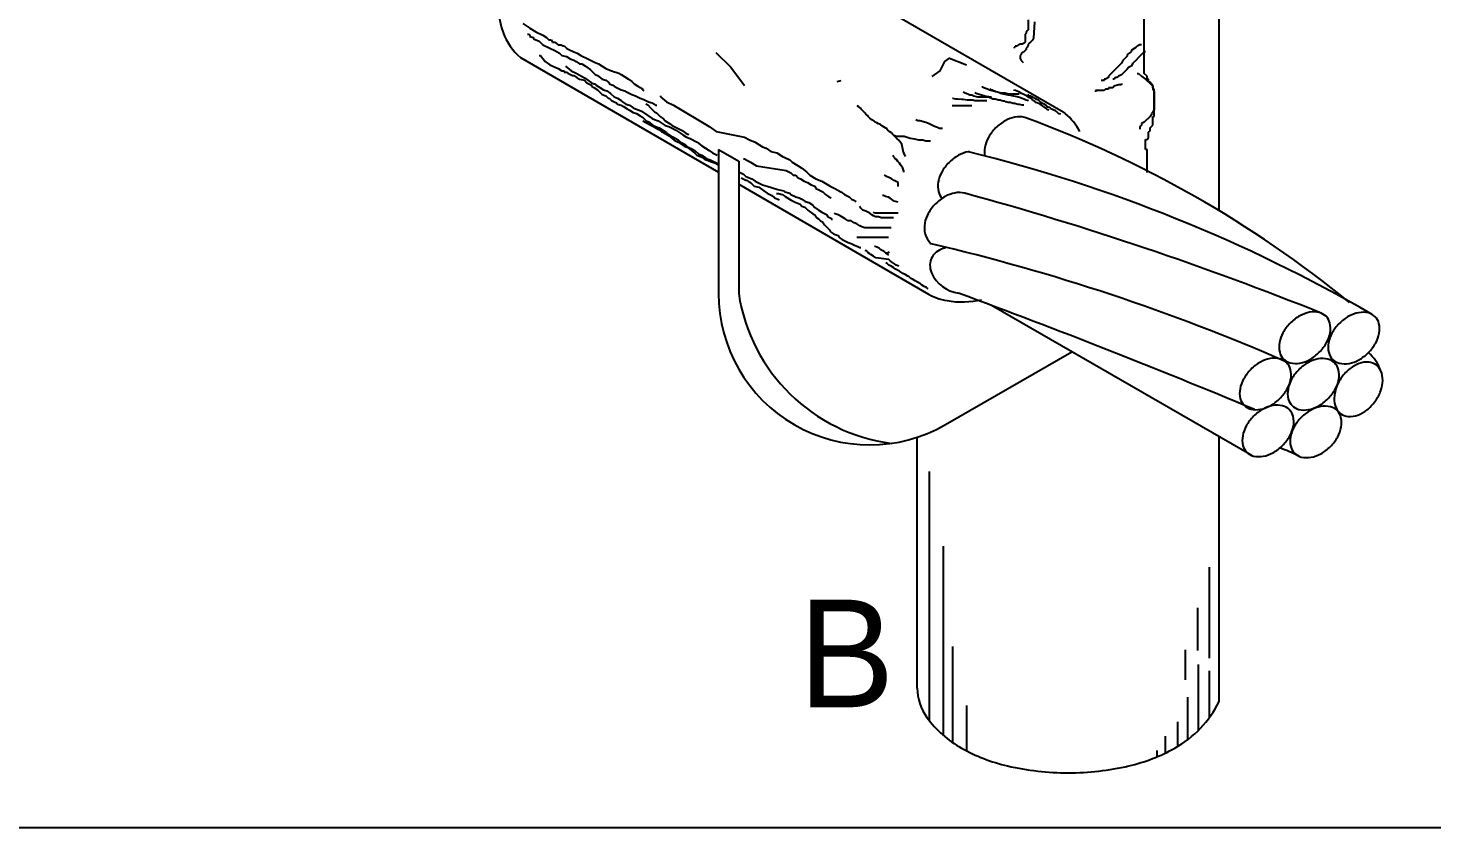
# Model space of a CAD drawing. Extents: x -1836 to 8857, y -4220 to 3051.
# Drawn here: x 7494.3 to 7619.6, y 1822.7 to 1894 of the extents above; entities that cross this region are included whole.
import ezdxf

# ---------------------------------------------------------------- set-up
doc = ezdxf.new("R2010")
doc.units = 0
doc.header["$MEASUREMENT"] = 0
doc.layers.add('15', color=1, linetype='CONTINUOUS')
doc.layers.add('25', color=2, linetype='CONTINUOUS')
doc.styles.add('60', font='ACENT.SHX', dxfattribs={"height": 8})

msp = doc.modelspace()

# ---------------------------------------------------------------- linework, layer by layer
at = {"layer": '15'}
for p, q in [((7600.61, 1877.72), (7600.59, 1929.8)), ((7593.93, 1889.97), (7593.93, 1899.96)), ((7569.17, 1896.67), (7586.69, 1886.53)), ((7583.57, 1894.76), (7583.57, 1893.85)), ((7584.12, 1894.58), (7584.03, 1893.12)), ((7583.39, 1893.57), (7583.3, 1893.48)), ((7583.3, 1893.48), (7583.3, 1892.75)), ((7583.48, 1893.76), (7583.39, 1893.66)), ((7583.39, 1893.66), (7583.39, 1893.57)), ((7583.57, 1893.85), (7583.48, 1893.76)), ((7582.3, 1892.3), (7582.3, 1892.21)), ((7582.39, 1892.3), (7582.3, 1892.3)), ((7582.39, 1892.39), (7582.39, 1892.3)), ((7582.57, 1892.39), (7582.39, 1892.39)), ((7582.66, 1892.48), (7582.57, 1892.39)), ((7582.84, 1892.57), (7582.66, 1892.48)), ((7583.03, 1892.57), (7582.84, 1892.57)), ((7583.21, 1892.66), (7583.03, 1892.57)), ((7583.3, 1892.02), (7583.12, 1891.84)), ((7583.3, 1892.75), (7583.21, 1892.66)), ((7583.39, 1892.11), (7583.3, 1892.02)), ((7583.48, 1892.3), (7583.39, 1892.21)), ((7583.39, 1892.21), (7583.39, 1892.11)), ((7583.57, 1892.48), (7583.48, 1892.3)), ((7583.66, 1892.66), (7583.57, 1892.57)), ((7583.57, 1892.57), (7583.57, 1892.48)), ((7583.76, 1892.75), (7583.66, 1892.66)), ((7583.94, 1892.93), (7583.76, 1892.75)), ((7584.03, 1893.12), (7583.94, 1892.93)), ((7593.16, 1892.28), (7592.77, 1892.02)), ((7592.77, 1892.02), (7592.77, 1891.89)), ((7593.28, 1892.41), (7593.16, 1892.28)), ((7593.54, 1892.53), (7593.28, 1892.41)), ((7593.67, 1892.53), (7593.54, 1892.53)), ((7538.25, 1891.4), (7555.93, 1881.15)), ((7582.93, 1891.66), (7582.84, 1891.57)), ((7582.84, 1891.57), (7582.84, 1891.29)), ((7582.84, 1891.29), (7582.93, 1891.11)), ((7583.03, 1891.84), (7582.93, 1891.75)), ((7582.93, 1891.75), (7582.93, 1891.66)), ((7582.93, 1891.11), (7583.03, 1891.02)), ((7583.12, 1891.84), (7583.03, 1891.84)), ((7583.03, 1891.02), (7583.12, 1890.93)), ((7591.75, 1890.74), (7591.62, 1890.61)), ((7591.88, 1890.87), (7591.75, 1890.74)), ((7592, 1891.13), (7591.88, 1890.87)), ((7592.13, 1891.25), (7592, 1891.13)), ((7592.39, 1891.51), (7592.13, 1891.25)), ((7592.77, 1891.89), (7592.39, 1891.64)), ((7592.39, 1891.64), (7592.39, 1891.51)), ((7592.9, 1890.87), (7592.77, 1890.61)), ((7593.16, 1891.13), (7592.9, 1890.87)), ((7593.41, 1891.38), (7593.16, 1891.13)), ((7593.67, 1891.64), (7593.41, 1891.38)), ((7593.93, 1891.89), (7593.67, 1891.64)), ((7594.05, 1891.89), (7593.93, 1891.89)), ((7590.34, 1889.46), (7590.34, 1889.33)), ((7590.47, 1889.46), (7590.34, 1889.46)), ((7590.72, 1889.59), (7590.47, 1889.46)), ((7590.85, 1889.84), (7590.72, 1889.72)), ((7590.72, 1889.72), (7590.72, 1889.59)), ((7591.11, 1890.1), (7590.85, 1889.84)), ((7591.62, 1890.61), (7591.11, 1890.1)), ((7591.23, 1889.46), (7591.11, 1889.46)), ((7591.36, 1889.59), (7591.23, 1889.46)), ((7591.49, 1889.59), (7591.36, 1889.59)), ((7591.62, 1889.72), (7591.49, 1889.59)), ((7591.88, 1889.84), (7591.62, 1889.72)), ((7592.39, 1890.36), (7591.88, 1889.84)), ((7592.52, 1890.49), (7592.39, 1890.36)), ((7592.77, 1890.61), (7592.52, 1890.49)), ((7593.28, 1889.97), (7593.41, 1889.97)), ((7593.41, 1889.97), (7593.67, 1889.72)), ((7593.67, 1889.72), (7594.05, 1889.46)), ((7594.18, 1889.72), (7593.93, 1889.97)), ((7594.05, 1889.46), (7594.44, 1889.08)), ((7594.18, 1889.46), (7594.18, 1889.72)), ((7594.31, 1889.46), (7594.18, 1889.46)), ((7594.31, 1889.2), (7594.31, 1889.46)), ((7589.57, 1888.44), (7589.57, 1888.31)), ((7590.34, 1888.44), (7589.57, 1888.44)), ((7590.34, 1889.33), (7590.08, 1889.33)), ((7590.47, 1888.56), (7590.34, 1888.44)), ((7590.72, 1888.56), (7590.47, 1888.56)), ((7590.72, 1888.69), (7590.72, 1888.56)), ((7591.11, 1888.69), (7590.72, 1888.69)), ((7591.23, 1888.82), (7591.11, 1888.69)), ((7591.62, 1888.95), (7591.23, 1888.82)), ((7591.88, 1888.95), (7591.62, 1888.95)), ((7591.88, 1889.08), (7591.88, 1888.95)), ((7594.44, 1889.2), (7594.31, 1889.2)), ((7594.57, 1889.08), (7594.44, 1889.2)), ((7594.44, 1889.08), (7594.57, 1888.95)), ((7594.57, 1888.95), (7594.57, 1889.08)), ((7594.57, 1888.95), (7594.69, 1888.82)), ((7594.69, 1888.95), (7594.57, 1888.95)), ((7594.69, 1888.69), (7594.69, 1888.95)), ((7594.69, 1888.82), (7594.69, 1888.56)), ((7594.82, 1888.56), (7594.69, 1888.69)), ((7594.69, 1888.56), (7594.82, 1888.31)), ((7594.82, 1886.13), (7594.82, 1888.56)), ((7594.82, 1888.31), (7594.82, 1886.77)), ((7594.44, 1886.13), (7593.93, 1885.62)), ((7594.57, 1886.26), (7594.44, 1886.13)), ((7594.69, 1886.51), (7594.57, 1886.39)), ((7594.57, 1886.39), (7594.57, 1886.26)), ((7594.82, 1886.77), (7594.69, 1886.51)), ((7594.69, 1886.13), (7594.82, 1886.13)), ((7594.69, 1885.36), (7594.69, 1886.13)), ((7593.67, 1885.36), (7593.54, 1885.23)), ((7593.54, 1885.23), (7593.54, 1884.98)), ((7593.93, 1885.62), (7593.67, 1885.49)), ((7593.67, 1885.49), (7593.67, 1885.36)), ((7594.31, 1884.72), (7594.44, 1884.85)), ((7594.31, 1884.21), (7594.31, 1884.72)), ((7594.44, 1885.11), (7594.57, 1885.23)), ((7594.44, 1884.85), (7594.44, 1885.11)), ((7594.57, 1885.23), (7594.69, 1885.36)), ((7555.93, 1883.18), (7557.73, 1882.14)), ((7555.93, 1883.18), (7555.93, 1870.33)), ((7594.05, 1884.08), (7594.18, 1884.08)), ((7594.05, 1883.18), (7594.05, 1884.08)), ((7594.18, 1883.18), (7594.05, 1883.18)), ((7594.18, 1884.08), (7594.31, 1884.21)), ((7594.18, 1881.13), (7594.18, 1883.18)), ((7557.73, 1882.14), (7557.73, 1870.33)), ((7557.73, 1880.1), (7574.67, 1870.28)), ((7603.53, 1855.88), (7580.29, 1869.27)), ((7576.18, 1858.64), (7587.45, 1865.14)), ((7573.67, 1835.14), (7573.67, 1857.51)), ((7600.61, 1833.94), (7600.61, 1857.56))]:
    msp.add_line(p, q, dxfattribs=at)
at = {"layer": '15', "color": 1}
for p, q in [((7538.45, 1894.43), (7539.08, 1894.01)), ((7538.87, 1893.48), (7538.98, 1893.48)), ((7538.98, 1893.48), (7539.08, 1893.37)), ((7539.08, 1894.01), (7539.61, 1893.69)), ((7539.08, 1893.37), (7539.08, 1893.27)), ((7539.08, 1893.27), (7539.4, 1893.16)), ((7539.61, 1893.69), (7540.25, 1893.37)), ((7540.25, 1893.37), (7540.57, 1893.16)), ((7539.4, 1893.16), (7539.4, 1893.06)), ((7539.4, 1893.06), (7539.93, 1892.84)), ((7539.93, 1892.84), (7540.25, 1892.53)), ((7540.25, 1892.53), (7540.88, 1892.21)), ((7540.57, 1893.16), (7540.78, 1892.95)), ((7540.78, 1892.95), (7540.99, 1892.95)), ((7540.88, 1892.21), (7541.31, 1892)), ((7540.99, 1892.95), (7541.1, 1892.74)), ((7541.1, 1892.74), (7541.31, 1892.74)), ((7541.31, 1892.74), (7541.62, 1892.53)), ((7541.31, 1892), (7541.73, 1891.78)), ((7541.62, 1892.53), (7541.84, 1892.53)), ((7541.84, 1892.53), (7542.05, 1892.42)), ((7542.05, 1892.42), (7542.15, 1892.42)), ((7542.15, 1892.42), (7542.37, 1892.21)), ((7542.37, 1892.21), (7542.58, 1892.1)), ((7542.58, 1892.1), (7543, 1891.89)), ((7539.93, 1891.57), (7540.04, 1891.57)), ((7540.04, 1891.57), (7540.46, 1891.04)), ((7540.46, 1891.04), (7540.88, 1890.73)), ((7540.88, 1890.73), (7541.62, 1890.41)), ((7541.73, 1891.78), (7541.94, 1891.57)), ((7541.94, 1891.57), (7542.37, 1891.47)), ((7542.37, 1891.47), (7542.68, 1891.26)), ((7542.68, 1891.26), (7543, 1891.15)), ((7543, 1891.89), (7543.32, 1891.78)), ((7543, 1891.15), (7543.21, 1891.04)), ((7543.21, 1891.04), (7543.53, 1890.83)), ((7543.32, 1891.78), (7543.64, 1891.57)), ((7543.53, 1890.83), (7543.74, 1890.83)), ((7543.64, 1891.57), (7544.27, 1891.26)), ((7543.74, 1890.83), (7544.06, 1890.62)), ((7544.27, 1891.26), (7544.49, 1891.15)), ((7544.49, 1891.15), (7544.91, 1890.94)), ((7544.91, 1890.94), (7545.23, 1890.83)), ((7545.23, 1890.83), (7545.86, 1890.41)), ((7541.62, 1890.41), (7541.94, 1890.2)), ((7541.94, 1890.2), (7542.15, 1890.2)), ((7542.15, 1890.2), (7542.15, 1890.09)), ((7542.15, 1890.09), (7542.37, 1890.09)), ((7542.26, 1890.62), (7542.79, 1890.2)), ((7542.37, 1890.09), (7542.47, 1889.98)), ((7542.47, 1889.98), (7542.9, 1889.77)), ((7542.79, 1890.2), (7543.21, 1889.98)), ((7542.9, 1889.77), (7543, 1889.77)), ((7543, 1889.77), (7543.32, 1889.56)), ((7543.21, 1889.98), (7543.96, 1889.56)), ((7543.32, 1889.56), (7543.53, 1889.45)), ((7543.53, 1889.45), (7543.96, 1889.35)), ((7543.96, 1889.56), (7544.27, 1889.35)), ((7544.06, 1890.62), (7544.17, 1890.51)), ((7544.17, 1890.51), (7544.49, 1890.3)), ((7544.49, 1890.3), (7544.59, 1890.2)), ((7544.59, 1890.2), (7544.91, 1889.88)), ((7544.91, 1889.88), (7545.12, 1889.77)), ((7545.12, 1889.77), (7545.55, 1889.45)), ((7545.55, 1889.45), (7545.86, 1889.35)), ((7545.86, 1890.41), (7546.39, 1890.2)), ((7546.39, 1890.2), (7547.03, 1889.98)), ((7547.03, 1889.98), (7547.24, 1889.88)), ((7547.24, 1889.88), (7547.56, 1889.67)), ((7547.56, 1889.67), (7547.88, 1889.45)), ((7547.88, 1889.45), (7548.19, 1889.24)), ((7543.96, 1889.35), (7544.17, 1889.14)), ((7544.17, 1889.14), (7544.59, 1888.93)), ((7544.27, 1889.35), (7544.59, 1889.14)), ((7544.59, 1889.14), (7544.8, 1889.03)), ((7544.59, 1888.93), (7544.59, 1888.82)), ((7544.59, 1888.82), (7544.8, 1888.71)), ((7544.8, 1889.03), (7544.91, 1889.03)), ((7544.8, 1888.71), (7545.12, 1888.5)), ((7544.91, 1889.03), (7545.02, 1888.93)), ((7545.02, 1888.93), (7545.33, 1888.71)), ((7545.12, 1888.5), (7545.23, 1888.4)), ((7545.23, 1888.4), (7545.55, 1888.08)), ((7545.33, 1888.71), (7545.65, 1888.5)), ((7545.65, 1888.5), (7545.97, 1888.4)), ((7545.86, 1889.35), (7546.18, 1889.14)), ((7545.97, 1888.4), (7546.29, 1888.18)), ((7546.18, 1889.14), (7546.18, 1889.03)), ((7546.18, 1889.03), (7546.5, 1888.93)), ((7546.29, 1888.18), (7546.6, 1887.87)), ((7546.5, 1888.93), (7546.6, 1888.82)), ((7546.6, 1888.82), (7546.82, 1888.71)), ((7546.82, 1888.71), (7547.24, 1888.5)), ((7547.24, 1888.5), (7547.56, 1888.4)), ((7547.56, 1888.4), (7547.77, 1888.29)), ((7547.77, 1888.29), (7548.19, 1888.08)), ((7548.19, 1889.24), (7548.41, 1889.03)), ((7548.41, 1889.03), (7548.72, 1888.82)), ((7548.72, 1888.82), (7548.94, 1888.71)), ((7548.94, 1888.71), (7549.04, 1888.61)), ((7549.04, 1888.61), (7549.15, 1888.61)), ((7549.15, 1888.61), (7549.15, 1888.5)), ((7549.15, 1888.5), (7549.25, 1888.4)), ((7566.53, 1889.26), (7566.88, 1889.34)), ((7577.93, 1888.2), (7577.75, 1888.29)), ((7578.19, 1888.12), (7577.93, 1888.2)), ((7578.91, 1888.18), (7578.81, 1888.23)), ((7579.5, 1888.73), (7579.42, 1888.73)), ((7579.68, 1888.64), (7579.5, 1888.73)), ((7579.94, 1888.56), (7579.68, 1888.64)), ((7580.12, 1888.47), (7579.94, 1888.56)), ((7580.47, 1888.38), (7580.12, 1888.47)), ((7580.22, 1888.53), (7580.17, 1888.58)), ((7580.32, 1888.48), (7580.22, 1888.53)), ((7580.42, 1888.48), (7580.32, 1888.48)), ((7580.52, 1888.38), (7580.42, 1888.48)), ((7580.82, 1888.29), (7580.47, 1888.38)), ((7580.62, 1888.38), (7580.52, 1888.38)), ((7580.72, 1888.33), (7580.62, 1888.38)), ((7580.82, 1888.28), (7580.72, 1888.33)), ((7581.08, 1888.2), (7580.82, 1888.29)), ((7581.02, 1888.23), (7580.82, 1888.28)), ((7581.12, 1888.18), (7581.02, 1888.23)), ((7581.52, 1888.2), (7581.08, 1888.2)), ((7581.78, 1888.12), (7581.52, 1888.2)), ((7582.43, 1888.43), (7582.27, 1888.48)), ((7582.58, 1888.38), (7582.43, 1888.43)), ((7582.73, 1888.33), (7582.58, 1888.38)), ((7582.98, 1888.18), (7582.73, 1888.33)), ((7545.55, 1888.08), (7545.86, 1887.97)), ((7545.86, 1887.97), (7546.08, 1887.76)), ((7546.08, 1887.76), (7546.18, 1887.76)), ((7546.18, 1887.76), (7546.39, 1887.55)), ((7546.39, 1887.55), (7546.6, 1887.44)), ((7546.6, 1887.87), (7546.92, 1887.76)), ((7546.6, 1887.44), (7546.82, 1887.34)), ((7546.82, 1887.34), (7546.92, 1887.23)), ((7546.92, 1887.76), (7547.24, 1887.55)), ((7546.92, 1887.23), (7547.24, 1887.13)), ((7547.24, 1887.55), (7547.35, 1887.44)), ((7547.24, 1887.13), (7547.45, 1887.02)), ((7547.35, 1887.44), (7547.66, 1887.23)), ((7547.45, 1887.02), (7547.77, 1886.81)), ((7547.66, 1887.23), (7547.98, 1887.13)), ((7547.98, 1887.13), (7548.3, 1886.91)), ((7548.19, 1888.08), (7548.51, 1887.97)), ((7548.51, 1887.97), (7548.94, 1887.76)), ((7548.94, 1887.76), (7549.25, 1887.65)), ((7549.25, 1887.65), (7549.68, 1887.44)), ((7549.43, 1887.24), (7549.61, 1887.15)), ((7549.61, 1887.15), (7549.87, 1886.89)), ((7549.68, 1887.44), (7550, 1887.34)), ((7550, 1887.34), (7550.21, 1887.23)), ((7550.21, 1887.23), (7550.31, 1887.13)), ((7550.31, 1887.13), (7550.42, 1887.13)), ((7550.74, 1887.97), (7550.74, 1887.87)), ((7550.74, 1887.87), (7551.27, 1887.44)), ((7551.27, 1887.44), (7551.9, 1887.13)), ((7551.9, 1887.13), (7555.08, 1885.22)), ((7568.46, 1886.98), (7568.31, 1887.08)), ((7568.61, 1886.88), (7568.46, 1886.98)), ((7578.54, 1887.07), (7576.79, 1887.07)), ((7576.85, 1887.73), (7576.8, 1887.73)), ((7577.1, 1887.68), (7576.85, 1887.73)), ((7577.3, 1887.68), (7577.1, 1887.68)), ((7577.6, 1887.63), (7577.3, 1887.68)), ((7577.75, 1887.63), (7577.6, 1887.63)), ((7578.11, 1887.58), (7577.75, 1887.63)), ((7578.61, 1887.58), (7578.11, 1887.58)), ((7578.36, 1888.03), (7578.19, 1888.12)), ((7578.54, 1888.03), (7578.36, 1888.03)), ((7578.72, 1887.94), (7578.54, 1888.03)), ((7578.81, 1887.53), (7578.61, 1887.58)), ((7579.07, 1887.85), (7578.72, 1887.94)), ((7579.86, 1887.53), (7578.81, 1887.53)), ((7579.11, 1888.13), (7578.91, 1888.18)), ((7580.29, 1887.85), (7579.07, 1887.85)), ((7579.41, 1888.03), (7579.11, 1888.13)), ((7579.71, 1887.93), (7579.41, 1888.03)), ((7580.01, 1887.88), (7579.71, 1887.93)), ((7580.17, 1887.78), (7580.01, 1887.88)), ((7580.42, 1887.68), (7580.17, 1887.78)), ((7580.62, 1887.68), (7580.42, 1887.68)), ((7580.92, 1887.58), (7580.62, 1887.68)), ((7581.07, 1887.58), (7580.92, 1887.58)), ((7581.22, 1887.53), (7581.07, 1887.58)), ((7581.32, 1888.13), (7581.12, 1888.18)), ((7581.32, 1887.48), (7581.22, 1887.53)), ((7581.52, 1888.08), (7581.32, 1888.13)), ((7581.47, 1887.48), (7581.32, 1887.48)), ((7581.57, 1887.43), (7581.47, 1887.48)), ((7581.77, 1888.03), (7581.52, 1888.08)), ((7581.77, 1887.38), (7581.57, 1887.43)), ((7581.92, 1888.03), (7581.77, 1888.03)), ((7581.97, 1887.38), (7581.77, 1887.38)), ((7582.75, 1888.12), (7581.78, 1888.12)), ((7582.12, 1887.98), (7581.92, 1888.03)), ((7582.22, 1887.28), (7581.97, 1887.38)), ((7582.27, 1887.93), (7582.12, 1887.98)), ((7582.38, 1887.28), (7582.22, 1887.28)), ((7582.58, 1887.88), (7582.27, 1887.93)), ((7582.63, 1887.18), (7582.38, 1887.28)), ((7582.88, 1887.78), (7582.58, 1887.88)), ((7582.78, 1887.18), (7582.63, 1887.18)), ((7583.03, 1887.13), (7582.78, 1887.18)), ((7583.18, 1887.68), (7582.88, 1887.78)), ((7583.18, 1888.08), (7582.98, 1888.18)), ((7583.18, 1887.13), (7583.03, 1887.13)), ((7583.48, 1887.93), (7583.18, 1888.08)), ((7583.38, 1887.58), (7583.18, 1887.68)), ((7583.58, 1887.53), (7583.38, 1887.58)), ((7583.63, 1887.83), (7583.48, 1887.93)), ((7583.63, 1887.98), (7583.53, 1888.08)), ((7583.78, 1887.93), (7583.63, 1887.98)), ((7583.83, 1887.73), (7583.63, 1887.83)), ((7583.88, 1887.88), (7583.78, 1887.93)), ((7583.93, 1887.63), (7583.83, 1887.73)), ((7584.03, 1887.78), (7583.88, 1887.88)), ((7584.13, 1887.48), (7583.93, 1887.63)), ((7584.18, 1887.73), (7584.03, 1887.78)), ((7584.23, 1887.38), (7584.13, 1887.48)), ((7584.33, 1887.63), (7584.18, 1887.73)), ((7584.38, 1887.33), (7584.23, 1887.38)), ((7584.48, 1887.58), (7584.33, 1887.63)), ((7584.64, 1887.23), (7584.38, 1887.33)), ((7584.69, 1887.38), (7584.48, 1887.58)), ((7584.84, 1887.08), (7584.64, 1887.23)), ((7584.84, 1887.28), (7584.69, 1887.38)), ((7584.99, 1887.23), (7584.84, 1887.28)), ((7585.14, 1886.88), (7584.84, 1887.08)), ((7585.14, 1887.13), (7584.99, 1887.23)), ((7585.24, 1887.03), (7585.14, 1887.13)), ((7585.39, 1886.93), (7585.24, 1887.03)), ((7547.77, 1886.81), (7547.98, 1886.7)), ((7547.98, 1886.7), (7548.3, 1886.49)), ((7548.3, 1886.91), (7548.51, 1886.81)), ((7548.3, 1886.49), (7548.62, 1886.38)), ((7548.51, 1886.81), (7548.83, 1886.7)), ((7548.62, 1886.38), (7548.94, 1886.17)), ((7548.83, 1886.7), (7549.04, 1886.6)), ((7548.94, 1886.17), (7549.15, 1886.07)), ((7549.04, 1886.6), (7550, 1885.96)), ((7549.15, 1886.07), (7549.47, 1885.75)), ((7549.17, 1885.75), (7549.78, 1885.4)), ((7549.47, 1885.75), (7549.68, 1885.64)), ((7549.87, 1886.89), (7550.22, 1886.54)), ((7550, 1885.96), (7550.21, 1885.85)), ((7550.21, 1885.85), (7550.53, 1885.75)), ((7550.22, 1886.54), (7550.4, 1886.45)), ((7550.4, 1886.45), (7550.57, 1886.28)), ((7550.53, 1885.75), (7551.16, 1885.32)), ((7550.57, 1886.28), (7550.75, 1886.1)), ((7550.75, 1886.1), (7551.01, 1885.93)), ((7551.01, 1885.93), (7551.18, 1885.75)), ((7551.18, 1885.75), (7551.54, 1885.49)), ((7568.66, 1886.78), (7568.61, 1886.88)), ((7568.81, 1886.63), (7568.66, 1886.78)), ((7569.01, 1886.42), (7568.81, 1886.63)), ((7569.07, 1886.32), (7569.01, 1886.42)), ((7569.22, 1886.22), (7569.07, 1886.32)), ((7569.27, 1886.12), (7569.22, 1886.22)), ((7569.42, 1885.97), (7569.27, 1886.12)), ((7569.62, 1885.82), (7569.42, 1885.97)), ((7569.82, 1885.72), (7569.62, 1885.82)), ((7569.92, 1885.62), (7569.82, 1885.72)), ((7573.72, 1885.75), (7573.54, 1885.84)), ((7573.89, 1885.75), (7573.72, 1885.75)), ((7574.42, 1885.58), (7573.89, 1885.75)), ((7585.29, 1886.73), (7585.14, 1886.88)), ((7585.44, 1886.68), (7585.29, 1886.73)), ((7585.49, 1886.93), (7585.39, 1886.93)), ((7585.59, 1886.83), (7585.49, 1886.93)), ((7585.69, 1886.78), (7585.59, 1886.83)), ((7585.79, 1886.73), (7585.69, 1886.78)), ((7585.99, 1886.63), (7585.79, 1886.73)), ((7586.09, 1886.58), (7585.99, 1886.63)), ((7586.24, 1886.42), (7586.09, 1886.58)), ((7586.34, 1886.37), (7586.24, 1886.42)), ((7586.49, 1886.32), (7586.34, 1886.37)), ((7549.68, 1885.64), (7550.1, 1885.32)), ((7549.78, 1885.4), (7550.13, 1885.22)), ((7550.1, 1885.32), (7550.31, 1885.22)), ((7550.13, 1885.22), (7550.57, 1884.96)), ((7550.31, 1885.22), (7550.63, 1885.11)), ((7550.57, 1884.96), (7550.83, 1884.79)), ((7550.63, 1885.11), (7551.27, 1884.69)), ((7550.83, 1884.79), (7551.18, 1884.61)), ((7551.16, 1885.32), (7551.48, 1885.22)), ((7551.18, 1884.61), (7551.45, 1884.44)), ((7551.27, 1884.69), (7551.37, 1884.58)), ((7551.37, 1884.58), (7551.69, 1884.37)), ((7551.45, 1884.44), (7551.8, 1884.17)), ((7551.48, 1885.22), (7551.9, 1885.01)), ((7551.54, 1885.49), (7551.8, 1885.31)), ((7551.8, 1885.31), (7552.32, 1885.05)), ((7551.9, 1885.01), (7552.11, 1884.9)), ((7552.11, 1884.9), (7552.75, 1884.48)), ((7552.32, 1885.05), (7552.68, 1884.87)), ((7552.68, 1884.87), (7553.03, 1884.61)), ((7552.75, 1884.48), (7553.07, 1884.27)), ((7553.03, 1884.61), (7553.29, 1884.52)), ((7555.08, 1885.22), (7555.72, 1884.8)), ((7555.72, 1884.8), (7558.26, 1884.27)), ((7570.07, 1885.57), (7569.92, 1885.62)), ((7570.22, 1885.47), (7570.07, 1885.57)), ((7570.37, 1885.42), (7570.22, 1885.47)), ((7570.57, 1885.27), (7570.37, 1885.42)), ((7570.72, 1885.17), (7570.57, 1885.27)), ((7570.87, 1885.07), (7570.72, 1885.17)), ((7570.97, 1885.02), (7570.87, 1885.07)), ((7571.02, 1884.92), (7570.97, 1885.02)), ((7571.22, 1884.77), (7571.02, 1884.92)), ((7571.38, 1884.67), (7571.22, 1884.77)), ((7571.48, 1884.52), (7571.38, 1884.67)), ((7571.58, 1884.42), (7571.48, 1884.52)), ((7571.79, 1884.35), (7571.61, 1884.44)), ((7574.68, 1885.49), (7574.42, 1885.58)), ((7574.86, 1885.4), (7574.68, 1885.49)), ((7575.21, 1885.22), (7574.86, 1885.4)), ((7575.47, 1885.14), (7575.21, 1885.22)), ((7575.65, 1885.05), (7575.47, 1885.14)), ((7575.91, 1885.05), (7575.65, 1885.05)), ((7551.69, 1884.37), (7551.9, 1884.27)), ((7551.8, 1884.17), (7551.97, 1884)), ((7551.9, 1884.27), (7552.33, 1884.05)), ((7551.97, 1884), (7552.32, 1883.82)), ((7552.32, 1883.82), (7552.85, 1883.47)), ((7552.33, 1884.05), (7552.54, 1883.84)), ((7552.54, 1883.84), (7552.96, 1883.63)), ((7552.85, 1883.47), (7553.11, 1883.38)), ((7552.96, 1883.63), (7553.17, 1883.42)), ((7553.07, 1884.27), (7553.39, 1884.16)), ((7553.11, 1883.38), (7553.38, 1883.21)), ((7553.17, 1883.42), (7553.6, 1883.21)), ((7553.38, 1883.21), (7553.82, 1882.86)), ((7553.39, 1884.16), (7554.02, 1883.84)), ((7553.6, 1883.21), (7553.81, 1883.1)), ((7554.02, 1883.84), (7554.45, 1883.52)), ((7554.45, 1883.52), (7555.08, 1883.1)), ((7558.26, 1884.27), (7558.68, 1884.05)), ((7558.68, 1884.05), (7559.21, 1883.84)), ((7559.21, 1883.84), (7559.53, 1883.63)), ((7559.53, 1883.63), (7559.85, 1883.42)), ((7559.85, 1883.42), (7560.17, 1883.31)), ((7560.17, 1883.31), (7560.59, 1882.99)), ((7571.88, 1884.12), (7571.58, 1884.42)), ((7572.49, 1884.35), (7571.79, 1884.35)), ((7572.03, 1884.02), (7571.88, 1884.12)), ((7572.18, 1883.81), (7572.03, 1884.02)), ((7572.28, 1883.66), (7572.18, 1883.81)), ((7572.43, 1882.91), (7572.28, 1883.66)), ((7572.75, 1884.26), (7572.49, 1884.35)), ((7573.02, 1884.17), (7572.75, 1884.26)), ((7573.45, 1884.09), (7573.02, 1884.17)), ((7573.81, 1884), (7573.45, 1884.09)), ((7574.16, 1884), (7573.81, 1884)), ((7574.42, 1883.91), (7574.16, 1884)), ((7574.86, 1883.91), (7574.42, 1883.91)), ((7553.81, 1883.1), (7554.13, 1882.78)), ((7553.82, 1882.86), (7553.99, 1882.68)), ((7553.99, 1882.68), (7554.43, 1882.51)), ((7554.13, 1882.78), (7554.45, 1882.68)), ((7554.43, 1882.51), (7554.69, 1882.33)), ((7554.45, 1882.68), (7554.87, 1882.36)), ((7554.69, 1882.33), (7555.31, 1882.07)), ((7554.87, 1882.36), (7555.19, 1882.25)), ((7555.08, 1883.1), (7555.4, 1882.89)), ((7555.19, 1882.25), (7555.61, 1882.04)), ((7555.31, 1882.07), (7555.57, 1881.98)), ((7555.4, 1882.89), (7555.82, 1882.68)), ((7555.57, 1881.98), (7555.83, 1881.81)), ((7555.61, 1882.04), (7555.93, 1881.83)), ((7558.15, 1882.36), (7558.26, 1882.36)), ((7558.26, 1882.36), (7558.79, 1882.04)), ((7558.79, 1882.04), (7559.32, 1881.72)), ((7560.59, 1882.99), (7561.12, 1882.89)), ((7561.12, 1882.89), (7561.65, 1882.57)), ((7561.65, 1882.57), (7561.86, 1882.47)), ((7561.86, 1882.47), (7562.29, 1882.25)), ((7562.29, 1882.25), (7562.5, 1882.04)), ((7562.5, 1882.04), (7563.03, 1881.72)), ((7571.53, 1882.56), (7571.48, 1882.66)), ((7571.63, 1882.46), (7571.53, 1882.56)), ((7571.68, 1882.36), (7571.63, 1882.46)), ((7571.83, 1882.26), (7571.68, 1882.36)), ((7571.93, 1882.11), (7571.83, 1882.26)), ((7572.08, 1881.96), (7571.93, 1882.11)), ((7572.18, 1881.81), (7572.08, 1881.96)), ((7572.53, 1882.76), (7572.43, 1882.91)), ((7572.63, 1882.56), (7572.53, 1882.76)), ((7557.73, 1881.19), (7558.15, 1880.98)), ((7558.15, 1880.98), (7558.37, 1880.77)), ((7558.37, 1880.77), (7558.9, 1880.56)), ((7559.32, 1881.72), (7561.97, 1881.3)), ((7561.97, 1881.3), (7562.39, 1881.09)), ((7562.39, 1881.09), (7562.6, 1880.88)), ((7562.6, 1880.88), (7562.82, 1880.88)), ((7562.82, 1880.88), (7563.03, 1880.66)), ((7563.03, 1881.72), (7563.35, 1881.51)), ((7563.35, 1881.51), (7563.77, 1881.19)), ((7563.77, 1881.19), (7564.09, 1880.88)), ((7564.09, 1880.88), (7564.62, 1880.56)), ((7570.91, 1880.76), (7570.74, 1880.93)), ((7571.35, 1880.58), (7570.91, 1880.76)), ((7572.33, 1881.61), (7572.18, 1881.81)), ((7572.38, 1881.51), (7572.33, 1881.61)), ((7572.43, 1881.35), (7572.38, 1881.51)), ((7572.48, 1881.25), (7572.43, 1881.35)), ((7572.48, 1881.15), (7572.48, 1881.25)), ((7557.94, 1880.66), (7558.37, 1880.45)), ((7558.37, 1880.45), (7558.47, 1880.45)), ((7558.47, 1880.45), (7558.58, 1880.35)), ((7558.58, 1880.35), (7558.79, 1880.24)), ((7558.79, 1880.24), (7559.11, 1879.92)), ((7558.9, 1880.56), (7559.21, 1880.35)), ((7559.11, 1879.92), (7559.53, 1879.82)), ((7559.21, 1880.35), (7559.85, 1880.03)), ((7559.53, 1879.82), (7559.96, 1879.5)), ((7559.85, 1880.03), (7560.27, 1879.92)), ((7559.96, 1879.5), (7560.27, 1879.29)), ((7560.27, 1879.92), (7561.23, 1879.61)), ((7561.23, 1879.61), (7561.76, 1879.5)), ((7561.76, 1879.5), (7561.86, 1879.39)), ((7563.03, 1880.66), (7563.24, 1880.56)), ((7563.24, 1880.56), (7563.56, 1880.35)), ((7563.56, 1880.35), (7563.88, 1880.24)), ((7563.88, 1880.24), (7564.19, 1880.03)), ((7564.19, 1880.03), (7564.51, 1879.92)), ((7564.51, 1879.92), (7564.62, 1879.71)), ((7564.62, 1880.56), (7565.15, 1880.35)), ((7564.62, 1879.71), (7564.83, 1879.61)), ((7564.83, 1879.61), (7565.25, 1879.39)), ((7565.15, 1880.35), (7565.89, 1879.92)), ((7565.89, 1879.92), (7566.31, 1879.71)), ((7566.31, 1879.71), (7566.84, 1879.39)), ((7571.61, 1880.41), (7571.35, 1880.58)), ((7571.96, 1880.23), (7571.61, 1880.41)), ((7571.96, 1879.88), (7571.96, 1880.23)), ((7560.27, 1879.29), (7560.7, 1879.08)), ((7560.7, 1879.08), (7560.91, 1878.86)), ((7560.91, 1878.86), (7561.23, 1878.76)), ((7561.09, 1879.27), (7561.27, 1879.27)), ((7561.23, 1878.76), (7561.33, 1878.65)), ((7561.27, 1879.27), (7561.62, 1879.18)), ((7561.62, 1879.18), (7561.88, 1879)), ((7561.86, 1879.39), (7562.29, 1879.29)), ((7561.88, 1879), (7562.41, 1878.65)), ((7562.29, 1879.29), (7562.39, 1879.18)), ((7562.39, 1879.18), (7562.82, 1878.97)), ((7562.41, 1878.65), (7562.76, 1878.48)), ((7562.76, 1878.48), (7563.2, 1878.3)), ((7562.82, 1878.97), (7563.13, 1878.86)), ((7563.13, 1878.86), (7563.35, 1878.76)), ((7563.2, 1878.3), (7563.37, 1878.13)), ((7563.35, 1878.76), (7563.66, 1878.55)), ((7563.66, 1878.55), (7563.98, 1878.44)), ((7563.98, 1878.44), (7564.3, 1878.23)), ((7564.3, 1878.23), (7564.51, 1878.02)), ((7565.25, 1879.39), (7565.47, 1879.18)), ((7565.47, 1879.18), (7565.78, 1878.97)), ((7565.78, 1878.97), (7565.99, 1878.86)), ((7566.84, 1879.39), (7567.16, 1879.18)), ((7567.16, 1879.18), (7567.58, 1878.97)), ((7567.58, 1878.97), (7567.8, 1878.76)), ((7567.8, 1878.76), (7568.01, 1878.65)), ((7568.01, 1878.65), (7568.22, 1878.55)), ((7570.65, 1879.09), (7570.56, 1879.09)), ((7570.82, 1879), (7570.65, 1879.09)), ((7571.09, 1878.92), (7570.82, 1879)), ((7571.26, 1878.83), (7571.09, 1878.92)), ((7571.61, 1878.56), (7571.26, 1878.83)), ((7571.96, 1878.48), (7571.61, 1878.56)), ((7563.37, 1878.13), (7563.63, 1878.04)), ((7563.63, 1878.04), (7563.9, 1877.78)), ((7563.9, 1877.78), (7564.34, 1877.43)), ((7564.34, 1877.43), (7564.51, 1877.34)), ((7564.51, 1878.02), (7564.83, 1877.81)), ((7564.51, 1877.34), (7564.69, 1877.08)), ((7564.69, 1877.08), (7564.86, 1876.99)), ((7564.83, 1877.81), (7565.15, 1877.59)), ((7564.86, 1876.99), (7565.04, 1876.81)), ((7565.15, 1877.59), (7565.57, 1877.38)), ((7565.57, 1877.38), (7565.68, 1877.17)), ((7565.68, 1877.17), (7565.99, 1877.06)), ((7565.99, 1877.06), (7565.99, 1876.96)), ((7565.99, 1876.96), (7566.1, 1876.96)), ((7566.35, 1877.43), (7566.27, 1877.51)), ((7566.62, 1877.34), (7566.35, 1877.43)), ((7566.79, 1877.25), (7566.62, 1877.34)), ((7567.23, 1876.99), (7566.79, 1877.25)), ((7567.49, 1876.81), (7567.23, 1876.99)), ((7568.63, 1877.95), (7568.54, 1878.13)), ((7568.81, 1877.78), (7568.63, 1877.95)), ((7569.07, 1877.69), (7568.81, 1877.78)), ((7569.42, 1877.51), (7569.07, 1877.69)), ((7569.6, 1877.34), (7569.42, 1877.51)), ((7569.77, 1877.25), (7569.6, 1877.34)), ((7569.86, 1877.51), (7569.77, 1877.6)), ((7569.95, 1877.16), (7569.77, 1877.25)), ((7571.96, 1877.51), (7569.86, 1877.51)), ((7570.21, 1877.16), (7569.95, 1877.16)), ((7570.47, 1877.08), (7570.21, 1877.16)), ((7571.53, 1877.08), (7570.47, 1877.08)), ((7565.04, 1876.81), (7565.21, 1876.72)), ((7565.21, 1876.72), (7565.39, 1876.46)), ((7565.39, 1876.46), (7565.56, 1876.29)), ((7565.56, 1876.29), (7565.83, 1876.02)), ((7565.83, 1876.02), (7565.91, 1875.85)), ((7565.91, 1875.85), (7566.18, 1875.67)), ((7566.18, 1875.67), (7566.35, 1875.59)), ((7567.76, 1876.81), (7567.49, 1876.81)), ((7568.02, 1876.64), (7567.76, 1876.81)), ((7568.28, 1876.55), (7568.02, 1876.64)), ((7568.54, 1876.37), (7568.28, 1876.55)), ((7568.72, 1876.29), (7568.54, 1876.37)), ((7568.98, 1876.2), (7568.72, 1876.29)), ((7571.35, 1876.2), (7568.98, 1876.2)), ((7566.35, 1875.59), (7566.62, 1875.5)), ((7566.62, 1875.5), (7566.7, 1875.32)), ((7566.7, 1875.32), (7566.97, 1875.15)), ((7566.97, 1875.15), (7567.14, 1875.06)), ((7567.14, 1875.06), (7567.49, 1874.88)), ((7567.49, 1874.88), (7567.76, 1874.8)), ((7567.76, 1874.8), (7568.11, 1874.62)), ((7568.11, 1874.62), (7568.37, 1874.53)), ((7571.09, 1875.32), (7568.28, 1875.32)), ((7568.37, 1874.53), (7568.54, 1874.45)), ((7568.54, 1874.45), (7568.63, 1874.45)), ((7569.92, 1874.53), (7569.92, 1874.58)), ((7570.07, 1874.48), (7569.92, 1874.53)), ((7570.27, 1874.38), (7570.07, 1874.48)), ((7569.12, 1874.13), (7569.01, 1874.18)), ((7569.22, 1874.08), (7569.12, 1874.13)), ((7569.27, 1873.97), (7569.22, 1874.08)), ((7569.42, 1873.87), (7569.27, 1873.97)), ((7569.52, 1873.82), (7569.42, 1873.87)), ((7569.77, 1873.67), (7569.52, 1873.82)), ((7569.97, 1873.52), (7569.77, 1873.67)), ((7571.12, 1873.37), (7569.97, 1873.52)), ((7570.42, 1874.23), (7570.27, 1874.38)), ((7570.72, 1874.08), (7570.42, 1874.23)), ((7570.87, 1873.92), (7570.72, 1874.08)), ((7571, 1873.92), (7570.82, 1873.92)), ((7571.12, 1873.77), (7570.87, 1873.92)), ((7571.17, 1874.01), (7571, 1873.92)), ((7571.28, 1873.22), (7571.12, 1873.37)), ((7571.63, 1872.97), (7571.28, 1873.22)), ((7570.97, 1873.02), (7570.87, 1873.07)), ((7571.12, 1872.87), (7570.97, 1873.02)), ((7571.33, 1872.77), (7571.12, 1872.87)), ((7571.58, 1872.62), (7571.33, 1872.77)), ((7571.73, 1872.52), (7571.58, 1872.62)), ((7571.78, 1872.87), (7571.63, 1872.97)), ((7572.08, 1872.32), (7571.73, 1872.52)), ((7572.03, 1872.77), (7571.78, 1872.87)), ((7572.38, 1872.12), (7572.08, 1872.32)), ((7572.58, 1872.02), (7572.38, 1872.12)), ((7572.83, 1871.87), (7572.58, 1872.02)), ((7572.93, 1871.82), (7572.83, 1871.87)), ((7573.08, 1871.67), (7572.93, 1871.82)), ((7573.23, 1871.62), (7573.08, 1871.67)), ((7573.49, 1871.46), (7573.23, 1871.62)), ((7573.69, 1871.36), (7573.49, 1871.46)), ((7573.94, 1871.21), (7573.69, 1871.36)), ((7574.04, 1871.11), (7573.94, 1871.21)), ((7574.29, 1870.96), (7574.04, 1871.11)), ((7574.49, 1870.86), (7574.29, 1870.96)), ((7574.64, 1870.76), (7574.49, 1870.86)), ((7574.75, 1832.23), (7574.75, 1854.46)), ((7576.01, 1830.92), (7576.01, 1847.81)), ((7599.75, 1837.8), (7599.75, 1845.92)), ((7598.7, 1838.49), (7598.7, 1842.3)), ((7576.85, 1830.27), (7576.85, 1838.85)), ((7597.6, 1835.88), (7597.6, 1838.55)), ((7598.77, 1831.39), (7598.77, 1837.24)), ((7599.75, 1832.52), (7599.75, 1836.67)), ((7597.8, 1830.54), (7597.8, 1834.33)), ((7578.1, 1829.53), (7578.1, 1833.59)), ((7596.93, 1830.04), (7596.93, 1832.13)), ((7595.82, 1829.37), (7595.82, 1830.84)), ((7595.07, 1828.96), (7595.07, 1829.58))]:
    msp.add_line(p, q, dxfattribs=at)
at = {"layer": '15'}
for points in [[(7550.6, 1907.41, 0.092331), (7548.82, 1908.07, 0.106733), (7545.48, 1907.92, 0.08296), (7542.28, 1906.49, 0.071529), (7539.26, 1903.78, 0.071529), (7537.12, 1900.33, 0.08296), (7536.26, 1896.94, 0.106733), (7536.7, 1893.62, 0.132966), (7538.25, 1891.4, 0.132966)], [(7583.44, 1885.98, 0.038246), (7583.26, 1886.04, 0.107017), (7582.38, 1886.06, 0.08098), (7581.52, 1885.75, 0.068936), (7580.66, 1885.1, 0.068936), (7580.01, 1884.24, 0.08098), (7579.69, 1883.37, 0.091972), (7579.69, 1882.62, 0.13731)], [(7588.17, 1884.78, 0.099493), (7586.89, 1886.37, 0.01283), (7586.69, 1886.53, 0.106733)], [(7578.3, 1883, 0.00827), (7578.23, 1882.98, 0.08098), (7577.36, 1882.67, 0.068936), (7576.5, 1882.02, 0.068936), (7575.85, 1881.16, 0.08098), (7575.54, 1880.29, 0.107017), (7575.56, 1879.42, 0.135912), (7575.89, 1878.82, 0.13731)], [(7578.08, 1879.22, 0.038246), (7577.9, 1879.28, 0.107017), (7577.02, 1879.3, 0.08098), (7576.16, 1878.99, 0.068936), (7575.3, 1878.34, 0.068936), (7574.65, 1877.48, 0.08098), (7574.33, 1876.61, 0.246289), (7574.89, 1874.77, 0.13731)], [(7574.52, 1870.37, 0.093596), (7576.32, 1869.7, 0.09829), (7579.41, 1869.78, 0.08296)], [(7573.67, 1835.14, 0.16015), (7574.53, 1832.51, 0.106305), (7577.61, 1829.79, 0.070936), (7581.72, 1828.2, 0.057235), (7587.14, 1827.58, 0.057235), (7592.55, 1828.2, 0.070936), (7596.66, 1829.79, 0.149885), (7600.61, 1833.94, 0.16015)]]:
    msp.add_lwpolyline(points, format="xyb", dxfattribs=at)
at = {"layer": '15', "color": 1}
for points in [[(7555.7, 1891.84), (7557.02, 1890.52), (7558.24, 1888.89)], [(7575, 1889.7), (7575.71, 1890.21), (7576.12, 1891.02), (7576.53, 1891.33), (7578.05, 1890.72)]]:
    msp.add_lwpolyline(points, dxfattribs=at)
at = {"layer": '15'}
for points in [[(7606.35, 1864.49, 0.13731), (7606.95, 1864.16, 0.107017), (7607.82, 1864.13, 0.08098), (7608.69, 1864.45, 0.068936), (7609.55, 1865.1, 0.068936), (7610.2, 1865.96, 0.08098), (7610.51, 1866.82, 0.107017), (7610.49, 1867.7, 0.13731), (7610.15, 1868.3, 0.13731), (7609.55, 1868.63, 0.107017), (7608.68, 1868.66, 0.08098), (7607.81, 1868.34, 0.068936), (7606.95, 1867.69, 0.068936), (7606.3, 1866.83, 0.08098), (7605.99, 1865.97, 0.107017), (7606.01, 1865.09, 0.13731)], [(7610.73, 1864.46, 0.13731), (7611.33, 1864.12, 0.107017), (7612.2, 1864.1, 0.08098), (7613.07, 1864.41, 0.068936), (7613.93, 1865.06, 0.068936), (7614.58, 1865.92, 0.08098), (7614.89, 1866.79, 0.107017), (7614.87, 1867.66, 0.13731), (7614.53, 1868.26, 0.13731), (7613.93, 1868.6, 0.107017), (7613.06, 1868.62, 0.08098), (7612.19, 1868.31, 0.068936), (7611.33, 1867.66, 0.068936), (7610.68, 1866.8, 0.08098), (7610.37, 1865.94, 0.107017), (7610.39, 1865.06, 0.13731)], [(7602.83, 1860.37, 0.13731), (7603.43, 1860.03, 0.107017), (7604.31, 1860.01, 0.08098), (7605.17, 1860.32, 0.068936), (7606.03, 1860.97, 0.068936), (7606.68, 1861.83, 0.08098), (7607, 1862.7, 0.107017), (7606.97, 1863.57, 0.13731), (7606.64, 1864.17, 0.13731), (7606.04, 1864.51, 0.107017), (7605.16, 1864.53, 0.08098), (7604.3, 1864.22, 0.068936), (7603.44, 1863.57, 0.068936), (7602.79, 1862.71, 0.08098), (7602.47, 1861.84, 0.107017), (7602.49, 1860.97, 0.13731)], [(7607.12, 1860.34, 0.13731), (7607.71, 1860, 0.107017), (7608.59, 1859.98, 0.08098), (7609.45, 1860.29, 0.068936), (7610.31, 1860.94, 0.068936), (7610.97, 1861.8, 0.08098), (7611.28, 1862.67, 0.107017), (7611.26, 1863.54, 0.13731), (7610.92, 1864.14, 0.13731), (7610.32, 1864.48, 0.107017), (7609.45, 1864.5, 0.08098), (7608.58, 1864.19, 0.068936), (7607.72, 1863.54, 0.068936), (7607.07, 1862.68, 0.08098), (7606.76, 1861.81, 0.107017), (7606.78, 1860.94, 0.13731)], [(7611.47, 1859.6, 0.13731), (7612.12, 1859.37, 0.107017), (7612.99, 1859.49, 0.08098), (7613.79, 1859.94, 0.068936), (7614.53, 1860.72, 0.068936), (7615.04, 1861.67, 0.08098), (7615.21, 1862.58, 0.107017), (7615.04, 1863.44, 0.13731), (7614.61, 1863.97, 0.13731), (7613.97, 1864.21, 0.107017), (7613.1, 1864.09, 0.08098), (7612.3, 1863.64, 0.068936), (7611.55, 1862.86, 0.068936), (7611.05, 1861.91, 0.08098), (7610.88, 1861, 0.107017), (7611.04, 1860.14, 0.13731)], [(7603.07, 1856.18, 0.13731), (7603.67, 1855.84, 0.107017), (7604.54, 1855.82, 0.08098), (7605.41, 1856.13, 0.068936), (7606.27, 1856.78, 0.068936), (7606.92, 1857.64, 0.08098), (7607.23, 1858.51, 0.107017), (7607.21, 1859.38, 0.13731), (7606.87, 1859.98, 0.13731), (7606.27, 1860.32, 0.107017), (7605.4, 1860.34, 0.08098), (7604.53, 1860.03, 0.068936), (7603.67, 1859.38, 0.068936), (7603.02, 1858.52, 0.08098), (7602.71, 1857.65, 0.107017), (7602.73, 1856.78, 0.13731)], [(7607.34, 1856.09, 0.13731), (7607.94, 1855.75, 0.107017), (7608.81, 1855.73, 0.08098), (7609.68, 1856.04, 0.068936), (7610.54, 1856.69, 0.068936), (7611.19, 1857.55, 0.08098), (7611.5, 1858.42, 0.107017), (7611.48, 1859.29, 0.13731), (7611.14, 1859.89, 0.13731), (7610.55, 1860.23, 0.107017), (7609.67, 1860.25, 0.08098), (7608.81, 1859.94, 0.068936), (7607.94, 1859.29, 0.068936), (7607.29, 1858.43, 0.08098), (7606.98, 1857.56, 0.107017), (7607, 1856.69, 0.13731)]]:
    msp.add_lwpolyline(points, format="xyb", close=True, dxfattribs=at)
for centre, radius, start, end in [((7548.38, 1791.04), 101.2, 50.875, 69.8382), ((7545.36, 1749.39), 137.58, 59.9498, 76.1784), ((7501.37, 1599), 290.54, 68.0947, 74.7284), ((7532.3, 1693.5), 186.21, 66.5143, 76.7773), ((7576.37, 1872.82), 1.57, 97.1821, 204.458), ((7577.8, 1873.47), 3.14, 204.458, 261.6396), ((7569.43, 1870.33), 13.5, 180, 300), ((7573.43, 1872.71), 15.88, 188.6166, 262.5154), ((7353.6, 1261.79), 648.4, 67.30426, 69.81416), ((7611.49, 1862.2), 3.76, 20.166, 49.5249), ((7599.6, 1839.57), 18.17, 63.7954, 69.2587)]:
    msp.add_arc(centre, radius, start, end, dxfattribs=at)
at = {"layer": '25', "color": 2}
msp.add_line((8293.01, 1822.67), (7369.01, 1822.67), dxfattribs=at)

# ---------------------------------------------------------------- texts
at = {"layer": '15', "style": '60'}
msp.add_text('B', height=9.6, dxfattribs=at).set_placement((7563.06, 1833.43))

doc.saveas('drawing.dxf')
